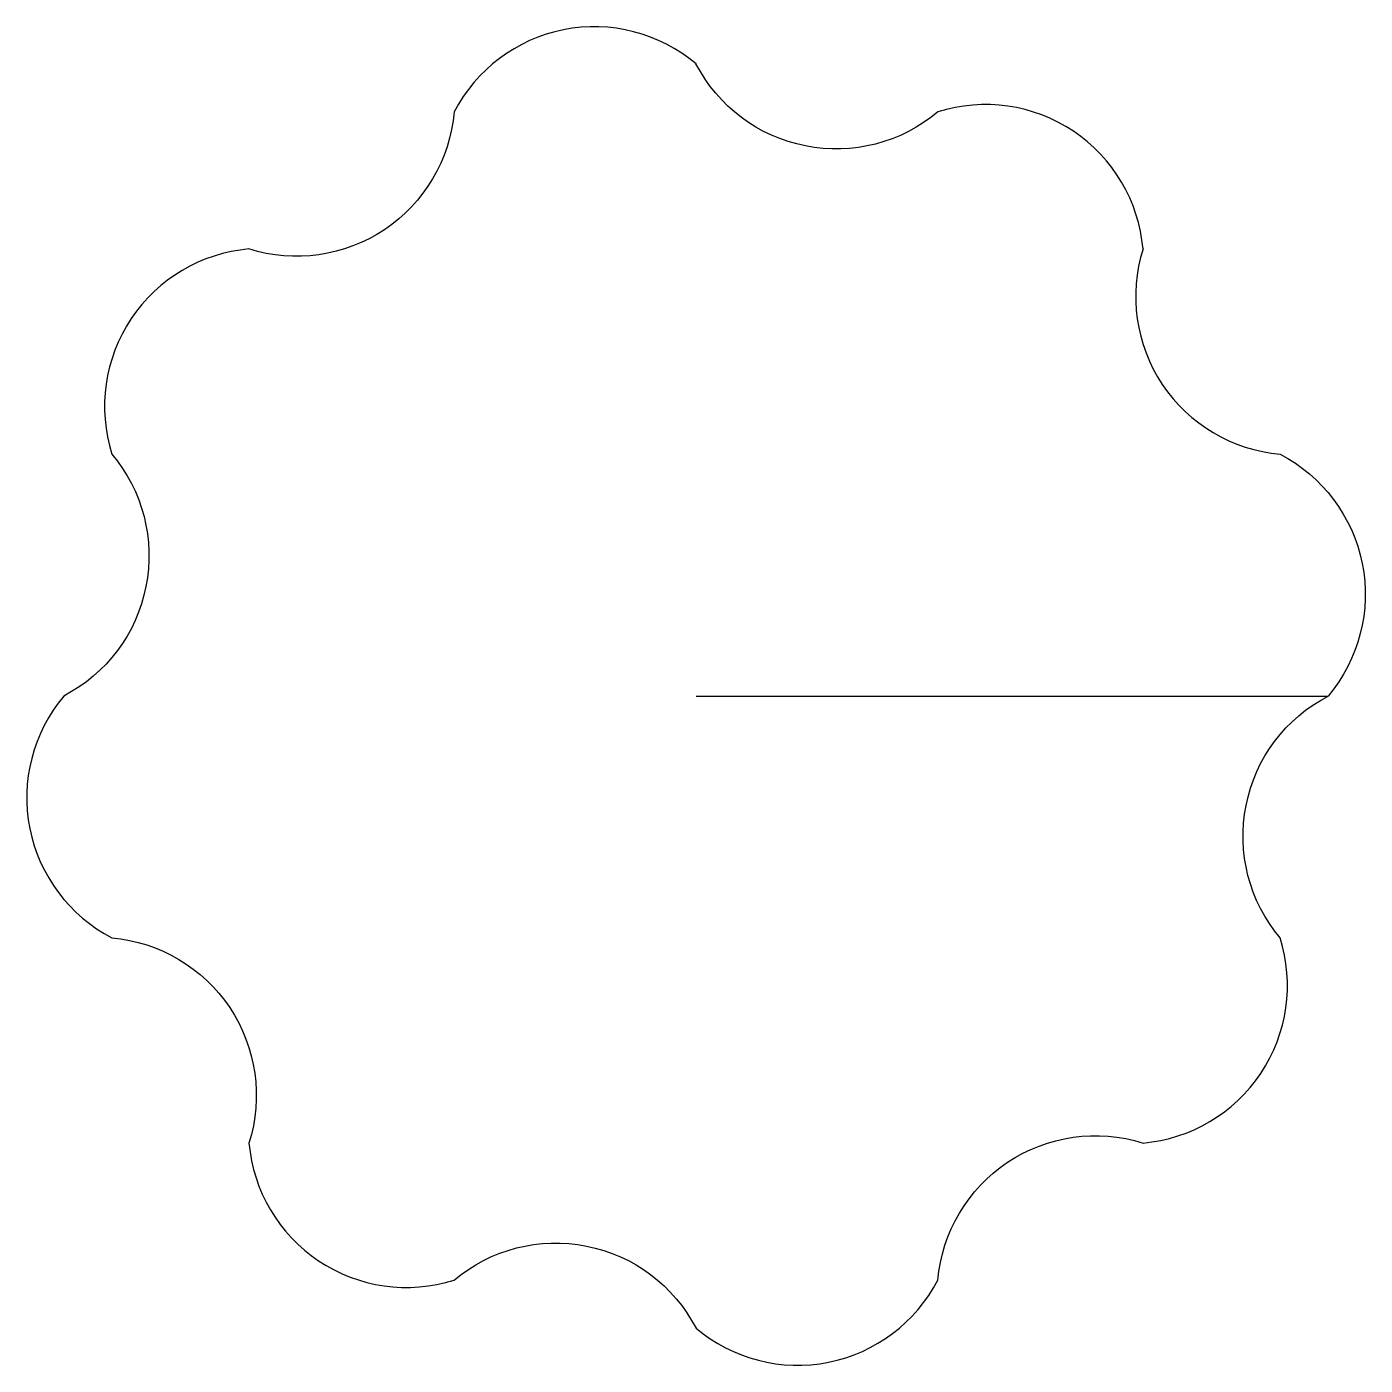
# Model space of a CAD drawing. Header units: millimetres. Extents: x -10.6 to 10.6, y -10.6 to 10.6.
import ezdxf

# ---------------------------------------------------------------- set-up
doc = ezdxf.new("R2010")
doc.units = ezdxf.units.MM

msp = doc.modelspace()

# ---------------------------------------------------------------- linework, layer by layer
msp.add_line((0, 0), (10, 0))
msp.add_line((0, 0), (10, 0))
msp.add_line((0, 0), (10, 0))
for points in [[(0, 10, 0.480125), (-3.827, 9.239, -0.480125), (-7.071, 7.071)], [(7.071, 7.071, 0.480125), (3.827, 9.239, -0.480125), (0, 10)], [(-7.071, 7.071, 0.480125), (-9.239, 3.827, -0.480125), (-10, 0)], [(7.071, 7.071, 0.480125), (9.239, 3.827, -0.480125), (10, 0)], [(-10, 0, 0.480125), (-9.239, -3.827, -0.480125), (-7.071, -7.071)], [(7.071, -7.071, 0.480125), (9.239, -3.827, -0.480125), (10, 0)], [(0, -10, 0.480125), (3.827, -9.239, -0.480125), (7.071, -7.071)], [(-7.071, -7.071, 0.480125), (-3.827, -9.239, -0.480125), (0, -10)]]:
    msp.add_lwpolyline(points, format="xyb")

doc.saveas('drawing.dxf')
